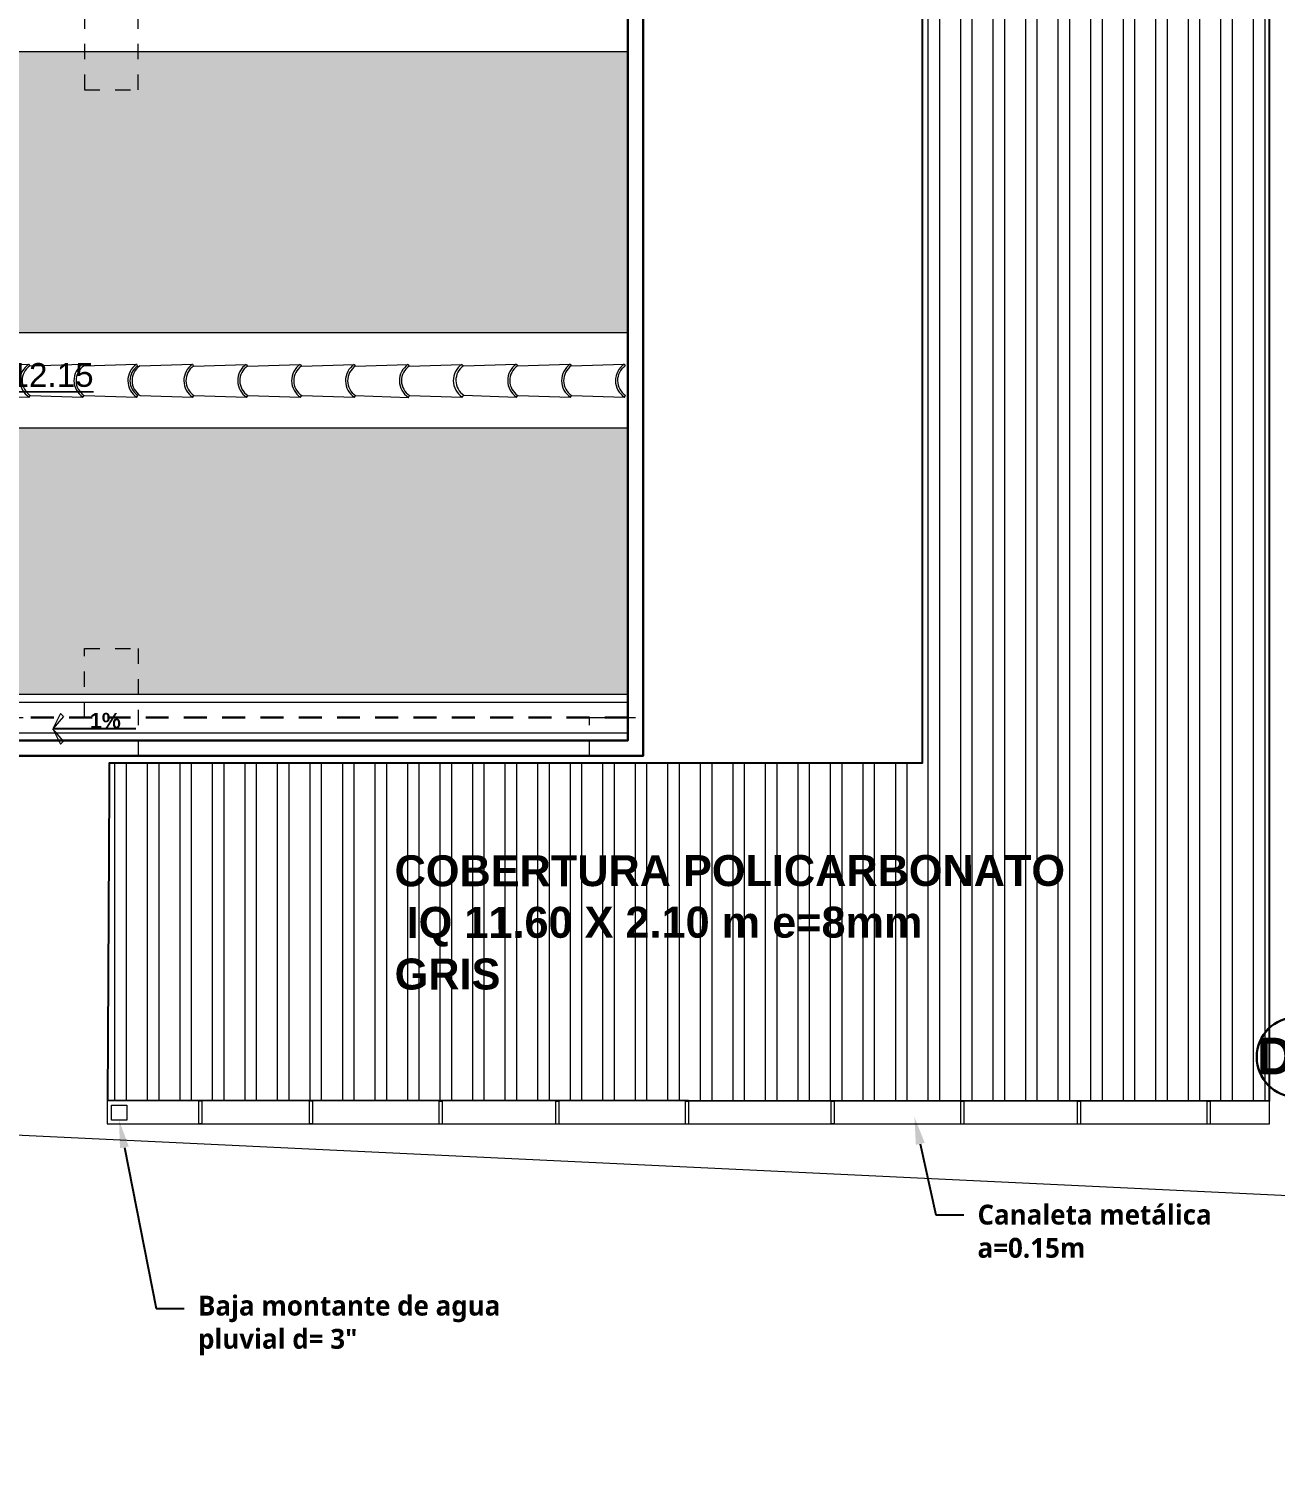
# Model space of a CAD drawing. Header units: metres. Extents: x 27 to 147, y -173 to 8.
# Drawn here: x 42.24 to 50.38, y -71.03 to -61.61 of the extents above; entities that cross this region are included whole.
import ezdxf
from ezdxf import colors
from ezdxf.entities.mleader import LeaderData, LeaderLine
from ezdxf.math import Vec2, Vec3

# ---------------------------------------------------------------- set-up
doc = ezdxf.new("R2010")
doc.units = ezdxf.units.M
doc.linetypes.add('DASHED2', pattern=[0.375, 0.25, -0.125])
doc.linetypes.add('HIDDEN2', pattern=[0.1875, 0.125, -0.0625])
for name, color, linetype, lineweight in [('2D Drafting - General_Pen_No__46', 7, 'Continuous', 25), ('canal de evacuacion', 1, 'Continuous', 20), ('Cotas varias El', 253, 'Continuous', 13), ('Equipamiento SR', 23, 'Continuous', 0), ('GRAFO 0 BLANCO', 7, 'Continuous', 0), ('grafo 2', 31, 'Continuous', 20), ('GRAFO 4', 7, 'Continuous', 30), ('GRAFO01', 7, 'Continuous', 0), ('I.S.-CANALETAS M', 160, 'Continuous', 15), ('letras sr', 7, 'Continuous', 5), ('linea0016', 144, 'HIDDEN2', 9), ('Lineas Referencia', 73, 'Continuous', 13), ('Mobiliario interno', 251, 'Continuous', 0), ('teja andina', 252, 'Continuous', 0), ('TEJAS ANDINA', 253, 'Continuous', 0), ('TEXTO 100', 7, 'Continuous', 20), ('TEXTOS-SUBTITULO', 7, 'Continuous', 30)]:
    doc.layers.add(name, color=color, linetype=linetype, lineweight=lineweight)
doc.layers.add('Mobiliario', color=7, linetype='Continuous', lineweight=0, true_color=0x7f7f7f)
doc.styles.add('Generales', font='trebuc.ttf', dxfattribs={"height": 0.1})
doc.styles.add('GENERATED_STYLE_1', font='arialbd.ttf')
doc.styles.add('GENERATED_STYLE_2', font='arial.ttf')
doc.styles.add('JOS', font='arial.ttf', dxfattribs={"height": 1})
doc.styles.add('TURBO_BASS', font='swisseb.ttf')

# ---------------------------------------------------------------- blocks, each defined once
blk = doc.blocks.new('FLECHA')
at = {"layer": 'grafo 2', "ltscale": 0.05}
for p, q in [((674350.4068813783, 8489809.493097022, -2.952000000000225), (674350.3571751671, 8489809.392813733, -2.952000000000225)), ((674350.4259006998, 8489809.474077702, -2.952000000000225), (674350.3571751671, 8489809.392813733, -2.952000000000225)), ((674350.4068813783, 8489809.493097022, -2.952000000000225), (674350.4259006998, 8489809.474077702, -2.952000000000225)), ((674350.4259006998, 8489809.311549768, -2.952000000000225), (674350.3571751671, 8489809.392813733, -2.952000000000225)), ((674350.4068813783, 8489809.292530447, -2.952000000000225), (674350.4259006998, 8489809.311549768, -2.952000000000225))]:
    blk.add_line(p, q, dxfattribs=at)
at = {"layer": 'grafo 2', "lineweight": 25}
blk.add_line((674350.8988359317, 8489809.392813733, -2.952000000000225), (674350.3571751671, 8489809.392813733, -2.952000000000225), dxfattribs=at)
at = {"layer": 'grafo 2'}
blk.add_line((674350.3571751671, 8489809.392813733, -2.952000000000225), (674350.4068813783, 8489809.292530447, -2.952000000000225), dxfattribs=at)
blk = doc.blocks.new('A$C295C7585')
at = {"layer": 'Mobiliario', "lineweight": 15}
for p, q in [((1.513853283491699, 3.40416242087349), (1.527648820229842, 3.406546360073889)), ((1.374978025502969, 3.076203088460716), (1.513853283491699, 3.40416242087349)), ((1.556330874160267, 2.995064099900674), (1.716417933508637, 3.313533070731637)), ((1.716417933508637, 3.313533070731637), (1.70900166888714, 3.325407371513847)), ((1.222307230775641, 2.745859816847769), (1.36118248876528, 3.073819149260316)), ((1.36118248876528, 3.073819149260316), (1.374978025502969, 3.076203088460716)), ((1.403660079433394, 2.6647208282875), (1.563747138781764, 2.983189799118463)), ((1.563747138781764, 2.983189799118463), (1.556330874160267, 2.995064099900674)), ((1.069636436049223, 2.415516545234141), (1.208511694038407, 2.743475877646915)), ((1.208511694038407, 2.743475877646915), (1.222307230776096, 2.745859816847542)), ((1.250989284706975, 2.334377556673871), (1.411076344054891, 2.652846527505289)), ((1.411076344054891, 2.652846527505289), (1.403660079433394, 2.6647208282875)), ((0.9169656413223493, 2.085173273620967), (1.055840899311079, 2.413132606033741)), ((1.055840899311079, 2.413132606033741), (1.069636436048768, 2.415516545234595)), ((1.098318489980102, 2.004034285060698), (1.258405549328472, 2.322503255891888)), ((1.258405549328472, 2.322503255891888), (1.25098928470652, 2.334377556674326)), ((0.7650785429282223, 1.751017721853714), (0.9031190902182971, 2.079350511766734)), ((0.9031190902182971, 2.079350511766734), (0.9169656413223493, 2.085173273620967)), ((0.94643139158552, 1.66987873329299), (1.10492039455994, 1.989062689736784)), ((1.10492039455994, 1.989062689736784), (1.098439325062163, 2.004274668164622)), ((0.612407748201349, 1.420674450239858), (0.7512830061905333, 1.748633782652632)), ((0.7512830061905333, 1.748633782652632), (0.7650785429282223, 1.751017721853486)), ((0.7937605968586467, 1.339535461679816), (0.953847656207472, 1.658004432511007)), ((0.953847656207472, 1.658004432511007), (0.94643139158552, 1.66987873329299)), ((0.4597369534749305, 1.090331178626684), (0.5986122114636601, 1.418290511039459)), ((0.5986122114636601, 1.418290511039459), (0.6124077482018038, 1.420674450240085)), ((0.6410898021322282, 1.009192190066642), (0.8011768614805987, 1.327661160897833)), ((0.8011768614805987, 1.327661160897833), (0.7937605968591015, 1.339535461679816)), ((0.3070661587476025, 0.7599879070137376), (0.4459414167367868, 1.087947239426285)), ((0.4459414167367868, 1.087947239426285), (0.4597369534749305, 1.090331178626911)), ((0.4884190074053549, 0.6788489184534683), (0.6485060667537255, 0.997317889284659)), ((0.6485060667537255, 0.997317889284659), (0.6410898021322282, 1.009192190066642)), ((0.1543953640207292, 0.4296446354001091), (0.2932706220099135, 0.757603967813111)), ((0.2932706220099135, 0.757603967813111), (0.3070661587480572, 0.7599879070135103)), ((0.3357482126784817, 0.3485056468398398), (0.4958352720268522, 0.6669746176712579)), ((0.4958352720268522, 0.6669746176712579), (0.4884190074053549, 0.6788489184534683)), ((0.001724569293855893, 0.09930136378693533), (0.1405998272830402, 0.4272606961997099)), ((0.1405998272830402, 0.4272606961997099), (0.1543953640207292, 0.4296446354007912)), ((0.1830774179516084, 0.01816237522666597), (0.3431644773004336, 0.3366313460578567)), ((0.3431644773004336, 0.3366313460578567), (0.3357482126784817, 0.3485056468402945))]:
    blk.add_line(p, q, dxfattribs=at)
for centre, radius, start, end in [((1.64559542193274, 3.42692813519011), 0.1196946849706216, 189.8041789864884, 301.9874291323811), ((1.64559542193274, 3.42692813519011), 0.1336946849706216, 189.8041789864884, 301.9874291323811), ((1.492924627205866, 3.096584863576936), 0.1336946849706216, 189.8041789864884, 301.9874291323811), ((1.492924627205866, 3.096584863576936), 0.1196946849706216, 189.8041789864884, 301.9874291323811), ((1.340253832479448, 2.766241591963535), 0.1336946849706216, 189.8041789864884, 301.9874291323811), ((1.340253832479448, 2.766241591963535), 0.1196946849706216, 189.8041789864884, 301.9874291323811), ((1.187583037752574, 2.435898320350134), 0.1336946849706216, 189.8041789864884, 301.9874291323811), ((1.187583037752574, 2.435898320350134), 0.1196946849706216, 189.8041789864884, 301.9874291323811), ((1.034204698330086, 2.101672659223368), 0.1329726096647947, 189.6640148896703, 302.1275932302208), ((1.034912243024337, 2.105555048736051), 0.1196946849706216, 189.8041789864884, 301.9874291323811), ((0.8830251446311195, 1.77139949696948), 0.1336946849706216, 189.8041789864884, 301.9874291323811), ((0.8830251446311195, 1.77139949696948), 0.1196946849706216, 189.8041789864884, 301.9874291323811), ((0.7303543499047009, 1.441056225356306), 0.1336946849706216, 189.8041789864884, 301.9874291323811), ((0.7303543499047009, 1.441056225356306), 0.1196946849706216, 189.8041789864884, 301.9874291323811), ((0.5776835551778277, 1.110712953743132), 0.1336946849706216, 189.8041789864884, 301.9874291323811), ((0.5776835551778277, 1.110712953743132), 0.1196946849706216, 189.8041789864884, 301.9874291323811), ((0.4250127604509544, 0.7803696821295034), 0.1336946849706216, 189.8041789864884, 301.9874291323811), ((0.4250127604509544, 0.7803696821295034), 0.1196946849706216, 189.8041789864884, 301.9874291323811), ((0.2723419657240811, 0.4500264105163296), 0.1336946849706216, 189.8041789864884, 301.9874291323811), ((0.2723419657240811, 0.4500264105163296), 0.1196946849706216, 189.8041789864884, 301.9874291323811), ((0.1196711709962983, 0.119683138902019), 0.1196946849706216, 189.8041789864884, 301.9874291323811)]:
    blk.add_arc(centre, radius, start, end, dxfattribs=at)

msp = doc.modelspace()

# ---------------------------------------------------------------- hatches: boundary and pattern name
at = {"layer": 'Mobiliario interno'}
h = msp.add_hatch(dxfattribs=at)
h.set_pattern_fill('STEEL', color=256, scale=1.7, angle=45)
h.set_pattern_definition([(90, (285.5481694174819, 286.9178283319553), (-0.2125000000000001, 0), []), (90, (285.4730393219809, 286.9929584274564), (-0.2125000000000001, 0), [])])
h.paths.add_polyline_path([(50.3629938341532, -53.66201928089538), (48.07118981893132, -53.6620162355365), (48.07119000498017, -66.41128301587372), (46.35690294231119, -66.41124904106226), (42.75548341521721, -66.40387723600355), (42.75439439171589, -68.60926606016073), (50.3619047964221, -68.61665495263986)])
at = {"layer": 'TEJAS ANDINA'}
h = msp.add_hatch(dxfattribs=at)
h.set_pattern_fill('SPANTIL1', color=256, scale=0.2, angle=180, style=2, pattern_type=2)
h.set_pattern_definition([(94.96969999999999, (-25.30471344229522, 8.594420820292726), (0.1999982614014099, -2.400000210303527), [0.1846944, -4.4326642]), (0, (-25.32071344229519, 8.778420820292752), (0.2000000000000001, 0.2), [0.016, -0.184]), (180, (-25.12071344229525, 8.794420820292771), (-0.2, -0.2), [0.05600000000000001, -0.144]), (270, (-25.17671344229518, 8.794420820292771), (0.2, -0.2), [0.02, -0.18]), (90, (-25.30471344229522, 8.774420820292733), (-0.1999999999999999, 0.2000000000000001), [0.02, -0.18]), (180, (-25.30471344229522, 8.794420820292771), (-0.2, -0.2), [0.016, -0.184]), (180, (-25.12071344229525, 8.778420820292752), (-0.2, -0.2), [0.04000000000000001, -0.16]), (265.0303, (-25.16071344229522, 8.778420820292752), (-0.1999982614014122, -2.400000210303527), [0.1846944, -4.4326642]), (232.6961, (-25.16071344229522, 8.76842082029276), (2.599997177976598, 3.400002148337723), [0.0528016, -5.22735]), (198.4349, (-25.19271344229514, 8.72642082029273), (-0.4000000869185922, -0.1999996806445415), [0.05059640000000001, -0.581859]), (161.5651, (-25.24071344229515, 8.710420820292711), (0.4000000869185922, -0.1999996806445418), [0.05059640000000001, -0.581859]), (127.3039, (-25.28871344229515, 8.72642082029273), (-2.599997177976598, 3.400002148337723), [0.0528016, -5.22735]), (200.2249, (-25.20271344229525, 8.74042082029274), (2.199999452866844, 0.8000016671195546), [0.04049700000000001, -4.0091944]), (159.7751, (-25.24071344229515, 8.72642082029273), (-2.199999452866844, 0.8000016671195553), [0.04049700000000001, -4.0091944]), (127.4054, (-25.27871344229516, 8.74042082029274), (-2.00000199052301, 2.59999849299601), [0.0428017999999999, -4.237384999999987]), (232.5946, (-25.17671344229518, 8.774420820292733), (2.000001990523011, 2.599998492996009), [0.0428018, -4.237385])])
h.paths.add_polyline_path([(35.84520588577823, -61.76306786404365), (46.14530724258816, -61.76306786404365), (46.14530724258816, -63.60015663571096), (35.84520588577823, -63.60015663571096)])
h = msp.add_hatch(dxfattribs=at)
h.set_pattern_fill('SPANTIL1', color=256, scale=0.2, style=2, pattern_type=2)
h.set_pattern_definition([(274.9697, (49.60327060612644, 10.64769431760647), (-0.1999982614014102, 2.400000210303527), [0.1846944, -4.4326642]), (180, (49.61927060612641, 10.46369431760644), (-0.2000000000000001, -0.2), [0.016, -0.184]), (0, (49.41927060612647, 10.44769431760642), (0.2, 0.2), [0.05600000000000001, -0.144]), (90, (49.4752706061264, 10.44769431760642), (-0.2, 0.2), [0.02, -0.18]), (270, (49.60327060612644, 10.4676943176064), (0.2, -0.2000000000000001), [0.02, -0.18]), (0, (49.60327060612644, 10.44769431760642), (0.2, 0.2), [0.016, -0.184]), (0, (49.41927060612647, 10.46369431760644), (0.2, 0.2), [0.04000000000000001, -0.16]), (85.0303, (49.45927060612644, 10.46369431760644), (0.1999982614014119, 2.400000210303527), [0.1846943999999996, -4.432664199999989]), (52.69609999999999, (49.45927060612644, 10.47369431760643), (-2.599997177976598, -3.400002148337723), [0.0528016, -5.22735]), (18.4349, (49.49127060612648, 10.5156943176064), (0.4000000869185922, 0.1999996806445416), [0.05059639999999992, -0.5818589999999986]), (341.5651, (49.53927060612648, 10.53169431760642), (-0.4000000869185922, 0.1999996806445418), [0.05059640000000001, -0.581859]), (307.3039, (49.58727060612637, 10.5156943176064), (2.599997177976598, -3.400002148337723), [0.0528016, -5.22735]), (20.2249, (49.50127060612647, 10.50169431760645), (-2.199999452866844, -0.8000016671195548), [0.04049699999999992, -4.009194399999989]), (339.7751, (49.53927060612648, 10.5156943176064), (2.199999452866844, -0.8000016671195551), [0.04049700000000001, -4.0091944]), (307.4054, (49.57727060612638, 10.50169431760645), (2.00000199052301, -2.59999849299601), [0.0428018, -4.237385]), (52.5946, (49.4752706061264, 10.4676943176064), (-2.00000199052301, -2.599998492996009), [0.0428018, -4.237385])])
h.paths.add_polyline_path([(46.14873885923816, -65.96306627398661), (35.84863744431004, -65.96306628991272), (35.84863744162317, -64.22538729777528), (46.14873885655129, -64.22538728184924)])

# ---------------------------------------------------------------- linework, layer by layer
msp.add_lwpolyline([(42.76029354750636, -66.56901335398294), (42.74861651629334, -68.61357455782837), (50.34118411002942, -68.61774338026629), (50.34095661535355, -53.65986575640937), (50.34095661535355, -53.65986575640937), (48.07267558139813, -53.66071955993885), (48.07120512122555, -53.66071955993885), (48.07114461986748, -66.4112659284587), (42.760025485151, -66.41126654817907), (42.76029354750636, -66.56901335398294)])
at = {"layer": 'canal de evacuacion'}
for p, q in [((35.61908615770722, -66.01306466769893), (46.14873885606835, -66.01306466769915)), ((35.61908615770722, -66.21306466769897), (46.14873885606835, -66.2130646676992))]:
    msp.add_line(p, q, dxfattribs=at)
at = {"layer": 'Cotas varias El'}
msp.add_line((46.14875298032598, -63.60015663571096), (35.84520588577823, -63.60015663571096), dxfattribs=at)
at = {"layer": 'GRAFO 0 BLANCO', "color": 7}
msp.add_lwpolyline([(88.07808172650437, -71.03002348921586), (33.09437410815639, -68.41053946827697), (33.7751609589024, -58.13790178582144), (31.20865916479869, -57.98792150322515), (31.53594629665503, -56.06635823436989), (31.60651633532746, -54.71196635195065), (31.78983070621717, -52.36267740437063), (32.0883813236515, -48.91342625058769), (32.32728668886153, -45.49003885357183), (32.89439124026126, -38.66198698886205), (33.61906466702169, -29.29396261370789), (33.99059765989085, -18.11250276400352), (33.07463637575819, -1.141914238865525)], dxfattribs=at)
at = {"layer": 'GRAFO 4', "linetype": 'Continuous'}
for points in [[(34.64862337500085, -47.06306619956911), (46.24873885606837, -47.06306619956911), (46.24873885606837, -66.3630662740054), (34.64862337500085, -66.3630662740054)], [(34.64862337500085, -47.06306619956911), (46.24873885606837, -47.06306619956911), (46.24873885606837, -66.3630662740054), (34.64862337500085, -66.3630662740054)], [(34.74862337500088, -47.16306619956913), (46.14873885606835, -47.16306619956913), (46.14873885606835, -66.26306627400544), (34.74862337500088, -66.26306627400544)]]:
    msp.add_lwpolyline(points, close=True, dxfattribs=at)
msp.add_circle((50.51632175912903, -68.33099688378098), 0.26, dxfattribs=at)
at = {"layer": 'GRAFO01', "color": 251, "linetype": 'DASHED2', "lineweight": 9, "ltscale": 0.2}
for points in [[(42.94866463233268, -62.01306720015913), (42.94866473355182, -60.91306720018105), (42.59866473359375, -60.91306685599312), (42.59866463237427, -62.01306685597075)], [(42.94867883257757, -66.36306658279761), (40.69867935607567, -66.36306660421667), (40.69867935262096, -66.11306660937032), (42.59867888074552, -66.11306659279899), (42.59867887442658, -65.66306656637335), (42.94867882274366, -65.66306656122367)], [(45.89873885610768, -66.36306662306151), (45.89873885602947, -66.11306673940317), (46.24873885598993, -66.11306639034706), (46.24873885606837, -66.3630662740054)]]:
    msp.add_lwpolyline(points, close=True, dxfattribs=at)
at = {"layer": 'I.S.-CANALETAS M'}
for points in [[(42.74816436215332, -68.76774338063882), (50.34118411002942, -68.76774338063882), (50.34118411002942, -68.61774338026629), (42.74816436215332, -68.61774338026629)], [(43.34521186173151, -68.76774338063882), (43.34521186173151, -68.61774338026629), (43.36521186128448, -68.61774338026629), (43.36521186128448, -68.76774338063882)], [(44.06924957448183, -68.76774338063882), (44.06924957448183, -68.61774338026629), (44.0892495740348, -68.61774338026629), (44.0892495740348, -68.76774338063882)], [(44.91653569826423, -68.76876558912085), (44.91653569826423, -68.61876558874832), (44.93653569781719, -68.61876558874832), (44.93653569781719, -68.76876558912085)], [(45.67738811337887, -68.76876558912085), (45.67738811337887, -68.61876558874832), (45.69738811293183, -68.61876558874832), (45.69738811293183, -68.76876558912085)], [(46.52467423716126, -68.76978779760287), (46.52467423716126, -68.61978779723034), (46.54467423671423, -68.61978779723034), (46.54467423671423, -68.76978779760287)], [(47.47681962395814, -68.76844916668819), (47.47681962395814, -68.61844916631566), (47.4968196235111, -68.61844916631566), (47.4968196235111, -68.76844916668819)], [(48.32410574774053, -68.76947137517021), (48.32410574774053, -68.61947137479768), (48.3441057472935, -68.61947137479768), (48.3441057472935, -68.76947137517021)], [(49.08495816285517, -68.76947137517021), (49.08495816285517, -68.61947137479768), (49.10495816240814, -68.61947137479768), (49.10495816240814, -68.76947137517021)], [(49.93224428663757, -68.77049358365224), (49.93224428663757, -68.62049358327971), (49.95224428619053, -68.62049358327971), (49.95224428619053, -68.77049358365224)], [(42.87485281306726, -68.64447137330757), (42.87485281306726, -68.74447137293504), (42.77485281343979, -68.74447137293504), (42.77485281343979, -68.64447137330757)]]:
    msp.add_lwpolyline(points, close=True, dxfattribs=at)
at = {"layer": 'linea0016', "linetype": 'HIDDEN2', "lineweight": 30, "ltscale": 1.2}
msp.add_line((46.14873885606835, -66.11306627398665), (35.59104897483257, -66.11306627398665), dxfattribs=at)
at = {"layer": 'teja andina', "lineweight": 15}
for p, q in [((42.95963610971626, -63.81672084101251), (43.30401662641907, -63.80581608946352)), ((43.30401662641907, -63.80581608946352), (43.31170136317121, -63.81696899058471)), ((43.31170136317064, -63.816968990585), (43.65608187987368, -63.80606423903595)), ((43.65608187987368, -63.80606423903595), (43.66376661662537, -63.81721714015782)), ((43.66376661662537, -63.81721714015737), (44.00814713332807, -63.80631238860849)), ((44.00814713332807, -63.80631238860849), (44.01583187007998, -63.81746528973031)), ((44.01583187007975, -63.81746528973036), (44.36021238678245, -63.80656053818097)), ((44.36021238678245, -63.80656053818097), (44.36789712353436, -63.81771343930279)), ((44.36789712353402, -63.81771343930251), (44.71227764023683, -63.80680868775352)), ((44.71227764023683, -63.80680868775352), (44.71996237698875, -63.81796158887482)), ((44.71996237698897, -63.81796158887477), (45.06433270608613, -63.80617222838782)), ((45.06433270608613, -63.80617222838782), (45.07505901993045, -63.8159763922954)), ((45.07505901993045, -63.8159763922954), (45.41943953663304, -63.80507164074606)), ((45.41943953663304, -63.80507164074606), (45.42712427338506, -63.81622454186737)), ((45.42712427338483, -63.81622454186794), (45.77150479008765, -63.805319790319)), ((45.77150479008765, -63.805319790319), (45.77918952683945, -63.81647269144037)), ((45.77918952683945, -63.81647269143991), (46.12357004354226, -63.80556793989138)), ((46.12357004354226, -63.80556793989138), (46.13125478029383, -63.81672084101291)), ((42.96184951253451, -64.0089147965445), (43.3064889182566, -64.02048986837485)), ((43.3064889182566, -64.02048986837485), (43.31391476598935, -64.00916294611682)), ((43.3139147659889, -64.00916294611704), (43.65855417171099, -64.02073801794688)), ((43.65855417171099, -64.02073801794688), (43.66598001944374, -64.00941109568936)), ((43.66598001944374, -64.00941109568936), (44.0106194251656, -64.02098616751931)), ((44.0106194251656, -64.02098616751931), (44.01804527289812, -64.0096592452619)), ((44.01804527289812, -64.0096592452619), (44.36268467861998, -64.02123431709185)), ((44.36268467861998, -64.02123431709185), (44.37011052635251, -64.00990739483439)), ((44.37011052635228, -64.00990739483404), (44.71474993207437, -64.02148246666434)), ((44.71474993207437, -64.02148246666434), (44.72217577980666, -64.01015554440653)), ((44.72217577980666, -64.01015554440653), (45.06679568132597, -64.02003702951953)), ((45.06679568132597, -64.02003702951953), (45.07753255952082, -64.0081790847907)), ((45.07727242274871, -64.00817034782744), (45.42191182847068, -64.0197454196574)), ((45.42191182847068, -64.0197454196574), (45.42933767620332, -64.00841849739936)), ((45.42933767620309, -64.00841849739993), (45.77397708192507, -64.01999356922943)), ((45.77397708192507, -64.01999356922943), (45.7814029296577, -64.0086666469719)), ((45.7814029296577, -64.0086666469719), (46.12604233537945, -64.02024171880197)), ((46.12604233537945, -64.02024171880197), (46.13346818311209, -64.00891479654445))]:
    msp.add_line(p, q, dxfattribs=at)
for centre, radius, start, end in [((43.02533769147294, -63.91207391145895), 0.1157968302204076, 124.5681929392987, 236.7514430851883), ((43.37740294492869, -63.91232206103177), 0.1293409205322173, 124.5681929392987, 236.7514430851883), ((43.37740294492869, -63.91232206103177), 0.1157968302204076, 124.5681929392987, 236.7514430851883), ((43.72946819838307, -63.91257021060431), 0.1293409205322173, 124.5681929392987, 236.7514430851883), ((43.72946819838307, -63.91257021060431), 0.1157968302204076, 124.5681929392987, 236.7514430851883), ((44.0815334518378, -63.91281836017663), 0.1293409205322173, 124.5681929392987, 236.7514430851883), ((44.0815334518378, -63.91281836017663), 0.1157968302204076, 124.5681929392987, 236.7514430851883), ((44.43359870529218, -63.91306650974917), 0.1293409205322173, 124.5681929392987, 236.7514430851883), ((44.43359870529218, -63.91306650974917), 0.1157968302204076, 124.5681929392987, 236.7514430851883), ((44.78566395874645, -63.91331465932132), 0.1293409205322173, 124.5681929392987, 236.7514430851883), ((44.78566395874645, -63.91331465932132), 0.1157968302204076, 124.5681929392987, 236.7514430851883), ((45.13706331124274, -63.91228120894624), 0.1286423595926425, 124.4280288424794, 236.8916071830305), ((45.14076060168691, -63.91132946274149), 0.1157968302204076, 124.5681929392987, 236.7514430851883), ((45.49282585514266, -63.91157761231483), 0.1293409205322173, 124.5681929392987, 236.7514430851883), ((45.49282585514266, -63.91157761231483), 0.1157968302204076, 124.5681929392987, 236.7514430851883), ((45.84489110859727, -63.91182576188726), 0.1293409205322173, 124.5681929392987, 236.7514430851883), ((45.84489110859727, -63.91182576188726), 0.1157968302204076, 124.5681929392987, 236.7514430851883), ((46.19695636205165, -63.91207391145929), 0.1293409205322173, 124.5681929392987, 236.7514430851883), ((46.19695636205165, -63.91207391145929), 0.1157968302204076, 124.5681929392987, 236.7514430851883)]:
    msp.add_arc(centre, radius, start, end, dxfattribs=at)
at = {"layer": 'TEJAS ANDINA'}
msp.add_line((46.14875298032598, -64.22361883306729), (35.84520588577823, -64.22361883306729), dxfattribs=at)
msp.add_lwpolyline([(35.84863749925853, -61.76306786404365), (46.14873885606835, -61.76306786404365), (46.14873885606835, -65.96306627398661), (35.84863749925853, -65.96306627398661)], close=True, dxfattribs=at)
at = {"layer": 'TEXTO 100', "ltscale": 1.3}
msp.add_lwpolyline([(41.02630242962027, -63.98466121524586), (42.65717028970528, -63.98466121524586), (41.25039408587884, -63.98466121524586), (41.25039408587884, -63.76056956173153), (41.25039408587884, -64.2087528727522)], dxfattribs=at)

# ---------------------------------------------------------------- block references
at = {"layer": 'Equipamiento SR', "xscale": 0.9674350222721192, "yscale": 0.9674350222721192, "zscale": 0.9674350222721192, "rotation": 294.7640139528098}
msp.add_blockref('A$C295C7585', (39.33447681655889, -63.85535465950136), dxfattribs=at)
at = {"layer": 'Lineas Referencia'}
msp.add_blockref('FLECHA', (-674307.9649469135, -8489875.580092542, 2.952000000000225), dxfattribs=at)

# ---------------------------------------------------------------- texts
at = {"insert": (50.6855524162286, -68.44426950296656), "char_height": 0.24, "width": 1.011031258713047e-14, "attachment_point": 9, "rotation": 4.4022710127077164e-07, "style": 'GENERATED_STYLE_1'}
msp.add_mtext('D1', dxfattribs=at)
at = {"layer": '2D Drafting - General_Pen_No__46', "insert": (42.59554245799427, -66.18393347688863), "char_height": 0.1, "attachment_point": 7, "style": 'GENERATED_STYLE_2'}
msp.add_mtext('{\\fSansSerif|b1|i0|c2|p2; 1%}', dxfattribs=at)
at = {"layer": 'GRAFO01', "style": 'JOS'}
msp.add_text('NTT: +12.15', height=0.1552649359622742, rotation=8.130006654569783e-09, dxfattribs=at).set_placement((41.44713949393167, -63.95288365882271))
at = {"layer": 'TEXTOS-SUBTITULO', "insert": (44.62489214380332, -67.01334739873812), "char_height": 0.2022930946770537, "attachment_point": 1, "rotation": 0.03293630447390878, "style": 'TURBO_BASS'}
msp.add_mtext('{\\fSwis721 LtEx BT|b1|i0|c0|p34;COBERTURA POLICARBONATO\\P IQ 11.60 X 2.10 m e=8mm\\PGRIS}', dxfattribs=at)

# ---------------------------------------------------------------- leaders
at = {"layer": 'letras sr'}
ml = msp.add_multileader_mtext('Standard', dxfattribs=at)
ml.set_content('{\\fTrebuchet MS|b1|i0|c0|p34;Canaleta metálica\\Pa=0.15m}', color=256, style='Generales')
ml.set_leader_properties()
ml.build(insert=Vec2(0, 0))
ml.multileader.update_dxf_attribs({"text_right_attachment_type": 6, "dogleg_length": 0.1826173701318089, "arrow_head_size": 0.18})
ctx = ml.context
ctx.base_point, ctx.char_height, ctx.arrow_head_size, ctx.landing_gap_size, ctx.plane_origin = Vec3(48.34276504711413, -69.36279388324442), 0.13, 0.18, 0.09, Vec3(50.33327974574854, -67.88417517559833)
ctx.right_attachment = 6
notes = []
notes.append((ctx, [(1, (1, 1, 0), (48.16014767698232, -69.36279388324442), (1, 0), 0.1826173701318089, [(0, [(48.02053716455293, -68.72236781276553)], 0, [])])]))
ctx.mtext.insert, ctx.mtext.width, ctx.mtext.defined_height, ctx.mtext.flow_direction = Vec3(48.43276504711412, -69.29560533105587), 1.691196987031503, 0.5274624667438593, 5
ml = msp.add_multileader_mtext('Standard', dxfattribs=at)
ml.set_content('{\\fTrebuchet MS|b1|i0|c0|p34;Baja montante de agua pluvial d= 3"}', color=256, style='Generales')
ml.set_leader_properties()
ml.build(insert=Vec2(0, 0))
ml.multileader.update_dxf_attribs({"text_right_attachment_type": 6, "dogleg_length": 0.1826173701318089, "arrow_head_size": 0.18})
ctx = ml.context
ctx.base_point, ctx.char_height, ctx.arrow_head_size, ctx.landing_gap_size, ctx.plane_origin = Vec3(43.25067064122793, -69.97352826561854), 0.13, 0.18, 0.09, Vec3(44.80621114843029, -68.95438261377001)
ctx.right_attachment = 6
notes.append((ctx, [(1, (1, 1, 0), (43.06805327109612, -69.97352826561854), (1, 0), 0.1826173701318089, [(0, [(42.82485281325353, -68.74447137293504)], 0, [])])]))
ctx.mtext.insert, ctx.mtext.width, ctx.mtext.defined_height, ctx.mtext.flow_direction = Vec3(43.34067064122792, -69.8901444272347), 2.439841704188211, 1.206956283313307, 5
for ctx, leaders in notes:
    for number, flags, end, landing, length, lines in leaders:
        leader = LeaderData()
        leader.index, (leader.has_last_leader_line, leader.has_dogleg_vector, leader.attachment_direction) = number, flags
        leader.last_leader_point, leader.dogleg_vector, leader.dogleg_length = Vec3(end), Vec3(landing), length
        for number, points, colour, breaks in lines:
            line = LeaderLine()
            line.index, line.vertices, line.color, line.breaks = number, Vec3.list(points), colors.encode_raw_color(colour), breaks
            leader.lines.append(line)
        ctx.leaders.append(leader)

doc.saveas('drawing.dxf')
